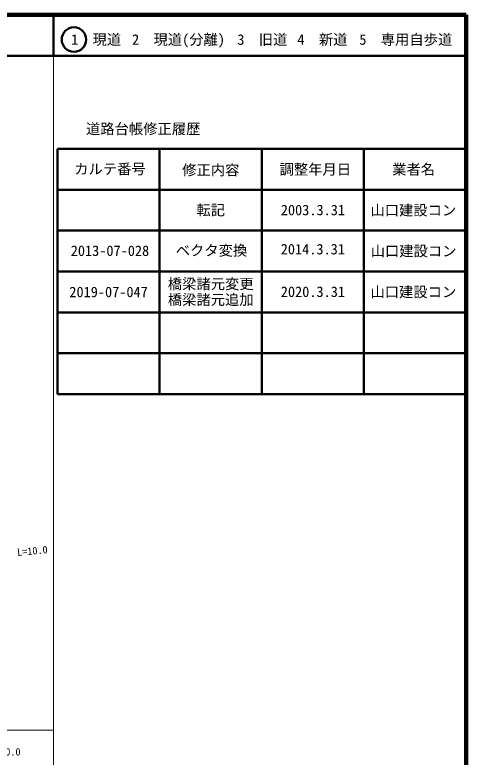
# Model space of a CAD drawing. Units: millimetres on the paper, enlarged 1000 times. Extents: x 40000 to 680000, y 20000 to 380000.
# Drawn here: x 569563 to 680000, y 198357 to 380000 of the extents above; entities that cross this region are included whole.
import ezdxf
from ezdxf.enums import TextEntityAlignment as Align

# ---------------------------------------------------------------- set-up
doc = ezdxf.new("R2010")
doc.units = ezdxf.units.MM
doc.header["$LTSCALE"] = 1000
for name, color, linetype, lineweight in [('M-STR-HTXT', 7, 'Continuous', 13), ('M-TTL', 2, 'Continuous', 140), ('M-TTL-BAND', 7, 'Continuous', 13), ('M-TTL-FRAM', 2, 'Continuous', 50), ('M-TTL-LINE', 7, 'Continuous', 50)]:
    doc.layers.add(name, color=color, linetype=linetype, lineweight=lineweight)
doc.layers.add('M-TTL-TXT', color=7, linetype='Continuous')
doc.styles.add('ＭＳ ゴシック', font='')
doc.styles.get('ＭＳ ゴシック').set_extended_font_data('MS Gothic')

msp = doc.modelspace()

# ---------------------------------------------------------------- linework, layer by layer
at = {"layer": 'M-TTL'}
for p, q in [((680000, 380000), (40000, 380000)), ((680000, 20000), (680000, 380000))]:
    msp.add_line(p, q, dxfattribs=at)
at = {"layer": 'M-TTL-BAND'}
for p, q in [((579000, 20000), (579000, 370000)), ((40000, 205000), (579000, 205000))]:
    msp.add_line(p, q, dxfattribs=at)
at = {"layer": 'M-TTL-FRAM'}
for p, q in [((580000, 347197), (580000, 287197)), ((580000, 347197), (680000, 347197)), ((580000, 287197), (680000, 287197))]:
    msp.add_line(p, q, dxfattribs=at)
at = {"layer": 'M-TTL-LINE'}
for p, q in [((579000, 380000), (579000, 370000)), ((40000, 370000), (680000, 370000)), ((605000, 347197), (605000, 287197)), ((630000, 347197), (630000, 287197)), ((655000, 347197), (655000, 287197)), ((580000, 337197), (680000, 337197)), ((580000, 327197), (680000, 327197)), ((580000, 317197), (680000, 317197)), ((580000, 307197), (680000, 307197)), ((580000, 297197), (680000, 297197))]:
    msp.add_line(p, q, dxfattribs=at)
msp.add_circle((584031, 373958), 3000, dxfattribs=at)

# ---------------------------------------------------------------- texts
at = {"layer": 'M-STR-HTXT', "style": 'ＭＳ ゴシック'}
msp.add_text('ガードパイプ  L=10.0', height=1833, rotation=5.283, dxfattribs=at).set_placement((565268, 246572), align=Align.BOTTOM_CENTER)
at = {"layer": 'M-TTL-BAND', "style": 'ＭＳ ゴシック'}
msp.add_text('500.0', height=1833, dxfattribs=at).set_placement((567844, 198195), align=Align.BOTTOM_CENTER)
at = {"layer": 'M-TTL-TXT', "style": 'ＭＳ ゴシック'}
for s, p in [('1\u3000現道', (589448, 373958)), ('2\u3000現道(分離)', (609619, 373958)), ('3\u3000旧道', (630121, 373958)), ('4\u3000新道', (644824, 373958)), ('5\u3000専用自歩道', (665228, 373958)), ('道路台帳修正履歴', (600968, 352113)), ('カルテ番号', (592839, 342277)), ('修正内容', (617509, 342023)), ('調整年月日', (643089, 342197)), ('業者名', (667134, 342197)), ('転記', (617500, 332245)), ('2003.3.31', (642500, 332245)), ('山口建設コン', (667077, 332189)), ('2013-07-028', (592839, 322277)), ('ベクタ変換', (617672, 322359)), ('山口建設コン', (667134, 322197)), ('橋梁諸元変更', (617500, 314175)), ('2019-07-047', (592500, 312189)), ('2020.3.31', (642500, 312245)), ('山口建設コン', (667077, 312189)), ('橋梁諸元追加', (617500, 310294))]:
    msp.add_text(s, height=2566, dxfattribs=at).set_placement(p, align=Align.MIDDLE_CENTER)
msp.add_text('2014.3.31', height=2566, dxfattribs=at).set_placement((634625, 323947), align=Align.TOP_LEFT)

doc.saveas('drawing.dxf')
